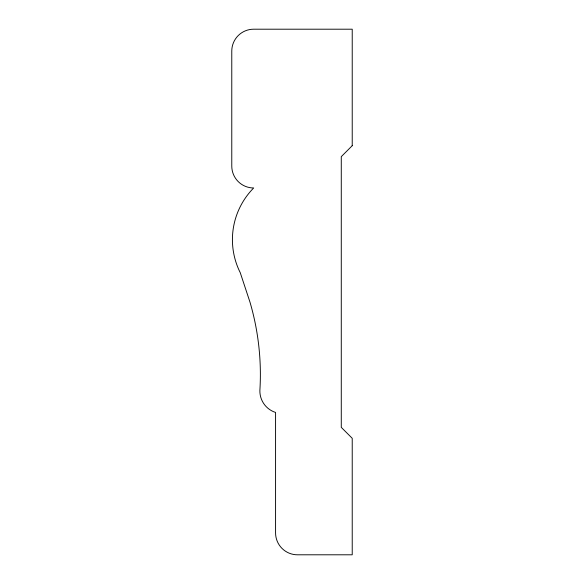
<?xml version="1.0" encoding="UTF-8"?>
<svg xmlns="http://www.w3.org/2000/svg" width="584" height="584" viewBox="0 0 584 584"><rect width="100%" height="100%" fill="white"/><g stroke="black" fill="none" stroke-linecap="round" stroke-linejoin="round"><path stroke-width="0.88" d="M352.225 145.693L341.275 156.643L341.275 427.357L352.225 438.307L352.225 554.8L297.475 554.8A21.9 21.9 0 0 1 275.575 532.9L275.575 412.45A22.521 22.521 0 0 1 259.873 390.557A257.099 257.099 0 0 0 249.967 302.096L240.243 272.662A73.489 73.489 0 0 1 253.675 187.975A21.9 21.9 0 0 1 231.775 166.075L231.775 51.1A21.9 21.9 0 0 1 253.675 29.2L352.225 29.2L352.225 145.693"/></g></svg>
